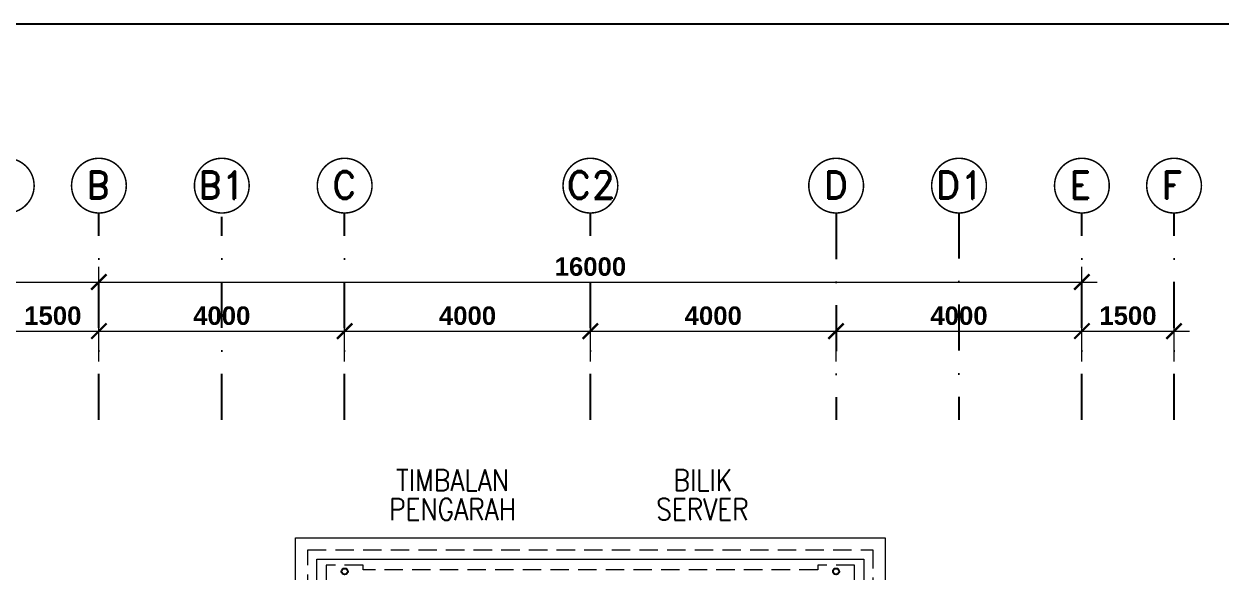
# Model space of a CAD drawing. Header units: inches. Extents: x -106504901 to 86801075, y -86378143 to 86869072.
# Drawn here: x 163171 to 182657, y 99130 to 108062 of the extents above; entities that cross this region are included whole.
import ezdxf
from ezdxf.enums import TextEntityAlignment as Align

# ---------------------------------------------------------------- set-up
doc = ezdxf.new("R2010")
doc.units = ezdxf.units.IN
doc.header["$MEASUREMENT"] = 0
doc.linetypes.add('DASHDOT', pattern=[1, 0.5, -0.25, 0, -0.25])
doc.linetypes.add('HIDDEN', pattern=[0.375, 0.25, -0.125])
doc.layers.get('0').update_dxf_attribs({"color": 255})
for name, color, linetype, lineweight in [('dim', 8, 'Continuous', 20), ('LW', 8, 'Continuous', 20), ('t3', 8, 'Continuous', 25)]:
    doc.layers.add(name, color=color, linetype=linetype, lineweight=lineweight)
for name, color, linetype in [('DOWNPIPE', 8, 'Continuous'), ('GRID', 8, 'DASHDOT'), ('GRID-TEXT', 8, 'Continuous'), ('t.block', 4, 'Continuous')]:
    doc.layers.add(name, color=color, linetype=linetype)
doc.styles.add('LAILA', font='romans.shx', dxfattribs={"width": 0.85, "height": 350})
doc.styles.add('style1', font='romand.shx', dxfattribs={"height": 250})
doc.styles.add('style2', font='sanssb__.ttf', dxfattribs={"height": 1200})

# ---------------------------------------------------------------- blocks, each defined once
blk = doc.blocks.new('_ArchTick')
at = {"color": 0, "linetype": 'ByBlock', "const_width": 0.15}
blk.add_lwpolyline([(-0.5, -0.5), (0.5, 0.5)], dxfattribs=at)

msp = doc.modelspace()

# ---------------------------------------------------------------- linework, layer by layer
at = {"layer": 'dim'}
for p, q in [((164391, 103362), (164391, 104106)), ((164391, 103362), (164391, 104106)), ((180391, 103362), (180391, 104106)), ((158641, 103856), (164641, 103856)), ((164141, 103856), (180641, 103856)), ((164391, 102562), (164391, 103306)), ((164391, 102562), (164391, 103306)), ((168391, 102562), (168391, 103306)), ((168391, 102562), (168391, 103306)), ((172391, 102562), (172391, 103306)), ((172391, 102562), (172391, 103306)), ((176391, 102562), (176391, 103306)), ((176391, 102562), (176391, 103306)), ((180391, 102562), (180391, 103306)), ((180391, 102562), (180391, 103306)), ((181891, 102562), (181891, 103306)), ((162641, 103056), (164641, 103056)), ((164141, 103056), (168641, 103056)), ((168141, 103056), (172641, 103056)), ((172141, 103056), (176641, 103056)), ((176141, 103056), (180641, 103056)), ((180141, 103056), (182141, 103056))]:
    msp.add_line(p, q, dxfattribs=at)
at = {"layer": 'DOWNPIPE'}
for centre in [(168391, 99140), (176391, 99140)]:
    msp.add_circle(centre, 50, dxfattribs=at)
at = {"layer": 'GRID', "ltscale": 1500}
for p, q in [((164391, 101610), (164391, 104981)), ((166391, 101610), (166391, 104919)), ((168391, 101610), (168391, 104981)), ((172391, 101610), (172391, 104981)), ((176391, 104981), (176391, 101610)), ((178391, 104988), (178391, 101610)), ((180391, 101610), (180391, 104981)), ((181891, 101610), (181891, 104981))]:
    msp.add_line(p, q, dxfattribs=at)
at = {"layer": 'GRID-TEXT', "const_width": 24.7}
for points in [[(163337, 105427, 1), (162446, 105427, 0.414214), (162891, 104981, 0.414214), (163337, 105427, 1)], [(164837, 105427, 1), (163946, 105427, 0.414214), (164391, 104981, 0.414214), (164837, 105427, 1)], [(166837, 105427, 1), (165946, 105427, 0.414214), (166391, 104981, 0.414214), (166837, 105427, 1)], [(168837, 105427, 1), (167946, 105427, 0.414214), (168391, 104981, 0.414214), (168837, 105427, 1)], [(172837, 105427, 1), (171946, 105427, 0.414214), (172391, 104981, 0.414214), (172837, 105427, 1)], [(176837, 105427, 1), (175946, 105427, 0.414214), (176391, 104981, 0.414214), (176837, 105427, 1)], [(178837, 105427, 1), (177946, 105427, 0.414214), (178391, 104981, 0.414214), (178837, 105427, 1)], [(180837, 105427, 1), (179946, 105427, 0.414214), (180391, 104981, 0.414214), (180837, 105427, 1)], [(182337, 105427, 1), (181446, 105427, 0.414214), (181891, 104981, 0.414214), (182337, 105427, 1)]]:
    msp.add_lwpolyline(points, format="xyb", dxfattribs=at)
at = {"layer": 'LW'}
for p, q in [((167591, 97190), (167591, 99690)), ((167591, 99690), (177191, 99690)), ((177191, 99690), (177191, 97190)), ((167941, 96840), (167941, 99340)), ((167941, 99340), (176841, 99340)), ((176841, 99340), (176841, 96840))]:
    msp.add_line(p, q, dxfattribs=at)
at = {"layer": 'LW', "linetype": 'HIDDEN', "ltscale": 1200}
for p, q in [((167791, 96990), (167791, 99490)), ((167791, 99490), (176991, 99490)), ((176991, 99490), (176991, 96990))]:
    msp.add_line(p, q, dxfattribs=at)
msp.add_lwpolyline([(180091, 96615), (176616, 96615), (176616, 98540), (176691, 98540), (176691, 99240), (176091, 99240), (176091, 99165), (168691, 99165), (168691, 99240), (168091, 99240), (168091, 98540), (168166, 98540), (168166, 96615), (164691, 96615)], dxfattribs=at)
at = {"layer": 't.block', "color": 7, "ltscale": 0.5}
msp.add_lwpolyline([(242120, 43200), (147265, 43200), (147265, 108062), (242120, 108062)], close=True, dxfattribs=at)

# ---------------------------------------------------------------- block references
at = {"layer": 'dim', "xscale": 250, "yscale": 250, "zscale": 250, "rotation": 180}
for p in [(164391, 103856), (164391, 103056), (168391, 103056), (172391, 103056), (176391, 103056), (180391, 103056)]:
    msp.add_blockref('_ArchTick', p, dxfattribs=at)
at = {"layer": 'dim', "xscale": 250, "yscale": 250, "zscale": 250}
for p in [(164391, 103856), (180391, 103856), (164391, 103056), (168391, 103056), (172391, 103056), (176391, 103056), (180391, 103056), (181891, 103056)]:
    msp.add_blockref('_ArchTick', p, dxfattribs=at)

# ---------------------------------------------------------------- texts
at = {"layer": 'dim', "char_height": 300, "attachment_point": 5, "style": 'style2'}
for s, insert in [('\\A1;16000', (172391, 104106)), ('\\A1;1500', (163641, 103306)), ('\\A1;4000', (166391, 103306)), ('\\A1;4000', (170391, 103306)), ('\\A1;4000', (174391, 103306)), ('\\A1;4000', (178391, 103306)), ('\\A1;1500', (181141, 103306))]:
    msp.add_mtext(s, dxfattribs=dict(at, insert=insert))
at = {"layer": 'GRID-TEXT', "style": 'style1'}
for s, p in [('B', (164182, 105211)), ('B1', (166005, 105211)), ('C', (168182, 105211)), ('C2', (172001, 105211)), ('D', (176182, 105211)), ('D1', (178007, 105211)), ('E', (180182, 105211)), ('F', (181682, 105211))]:
    msp.add_text(s, height=450, dxfattribs=at).set_placement(p)
at = {"layer": 't3', "style": 'LAILA', "width": 0.85}
for s, p in [('TIMBALAN', (169230, 100802)), ('BILIK', (173743, 100802)), ('PENGARAH', (169114, 100328)), ('SERVER', (173461, 100328))]:
    msp.add_text(s, height=350, dxfattribs=at).set_placement(p, align=Align.TOP_LEFT)

doc.saveas('drawing.dxf')
